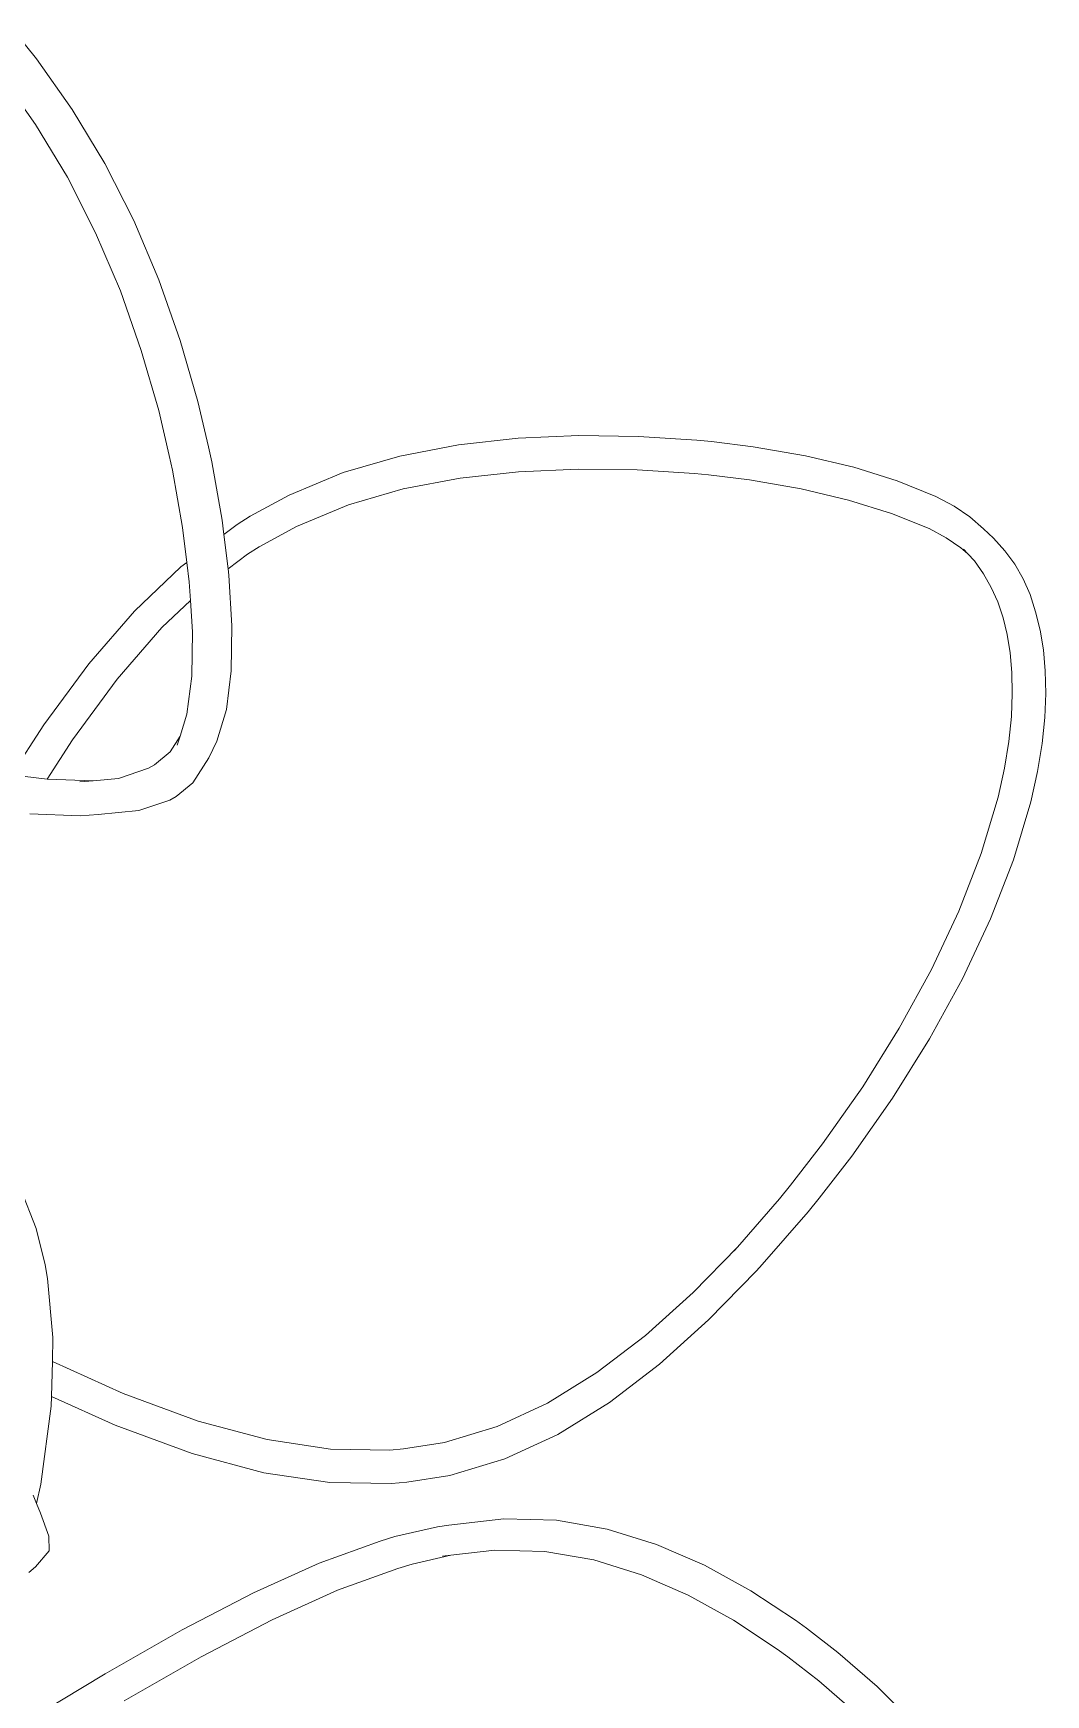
# Model space of a CAD drawing. Header units: millimetres. Extents: x 930469 to 1523124, y -120375 to 411163.
# Drawn here: x 1425674 to 1425982, y -39696 to -39191 of the extents above; entities that cross this region are included whole.
import ezdxf

# ---------------------------------------------------------------- set-up
doc = ezdxf.new("R2010")
doc.units = ezdxf.units.MM
doc.linetypes.add('HIDDEN', pattern=[0.75, 0.5, -0.25])
doc.layers.add('A-NET KHUAT', color=8, linetype='HIDDEN', lineweight=0)
doc.layers.add('xr', color=8, linetype='Continuous', lineweight=0)

# ---------------------------------------------------------------- blocks, each defined once
blk = doc.blocks.new('zzz')
at = {"layer": 'xr', "ltscale": 3}
for p, q in [((1238397.9, 19492.1), (1238400.4, 19513.8)), ((1238400.4, 19513.8), (1238430.9, 19494)), ((1238795.5, 19499.1), (1238825.5, 19520.2)), ((1238851, 19511), (1238835.4, 19498.6)), ((1237854.4, 19456.9), (1237822.3, 19509.8)), ((1237915.9, 19503.2), (1237919.3, 19499.2)), ((1237957.9, 19498.5), (1237962.8, 19500.5)), ((1238149.2, 19508.2), (1238124.8, 19498.7)), ((1238375.6, 19472), (1238376.7, 19502.5)), ((1237919.3, 19499.2), (1237929, 19490.8)), ((1237929, 19490.8), (1237937.9, 19491)), ((1237937.9, 19491), (1237952, 19496.1)), ((1237952, 19496.1), (1237957.9, 19498.5)), ((1237969.6, 19495.8), (1237957.9, 19498.5)), ((1238016.9, 19489.6), (1237969.6, 19495.8)), ((1238094.5, 19491.9), (1238058.7, 19488.6)), ((1238102.8, 19493.3), (1238094.5, 19491.9)), ((1238124.8, 19498.7), (1238102.8, 19493.3)), ((1238396.8, 19464.2), (1238397.9, 19491.8)), ((1238397.9, 19492.1), (1238421.7, 19476.6)), ((1238397.9, 19491.8), (1238397.9, 19492.1)), ((1238430.9, 19494), (1238467.9, 19466.7)), ((1238763.6, 19479.8), (1238795.5, 19499.1)), ((1238835.4, 19498.6), (1238804.6, 19476.9)), ((1238005.4, 19450.7), (1238022.9, 19489.5)), ((1238022.9, 19489.5), (1238016.9, 19489.6)), ((1238044.1, 19488.9), (1238022.9, 19489.5)), ((1238024.6, 19445.8), (1238044.1, 19488.9)), ((1238058.7, 19488.6), (1238044.1, 19488.9)), ((1238375.6, 19472), (1238376.3, 19461.1)), ((1238396.8, 19464.2), (1238396.1, 19472.3)), ((1238421.7, 19476.6), (1238458.5, 19449.6)), ((1238729.8, 19462.6), (1238763.6, 19479.8)), ((1238804.6, 19476.9), (1238771.8, 19457.1)), ((1238378.7, 19436.4), (1238376.3, 19461.1)), ((1238398.3, 19448.7), (1238396.8, 19464.2)), ((1238467.9, 19466.7), (1238499.8, 19439.1)), ((1238694.5, 19447.6), (1238729.8, 19462.6)), ((1237881, 19410.1), (1237854.4, 19456.9)), ((1237988.2, 19403.9), (1238005.4, 19450.7)), ((1238771.8, 19457.1), (1238737.2, 19439.5)), ((1237864.7, 19398.5), (1237838, 19445.3)), ((1238007.9, 19400.4), (1238024.6, 19445.8)), ((1238404.4, 19430.5), (1238398.3, 19448.7)), ((1238458.5, 19449.6), (1238490, 19422.4)), ((1238658.3, 19434.9), (1238694.5, 19447.6)), ((1238385, 19417.6), (1238378.7, 19436.4)), ((1238406.5, 19426.9), (1238404.4, 19430.5)), ((1238499.8, 19439.1), (1238526.8, 19410.8)), ((1238621.7, 19424.3), (1238658.3, 19434.9)), ((1238737.2, 19439.5), (1238701.2, 19424.2)), ((1238414.4, 19417.4), (1238406.5, 19426.9)), ((1238490, 19422.4), (1238506.4, 19405)), ((1238594.5, 19417.9), (1238621.7, 19424.3)), ((1238701.2, 19424.2), (1238664.3, 19411.2)), ((1237903.5, 19366.8), (1237881, 19410.1)), ((1238387.3, 19413.6), (1238385, 19417.6)), ((1238395.6, 19403.6), (1238387.3, 19413.6)), ((1238423.9, 19411.3), (1238414.4, 19417.4)), ((1238418.5, 19413), (1238423.9, 19411.3)), ((1238423.9, 19411.3), (1238437.4, 19407.2)), ((1238526.8, 19410.8), (1238529.5, 19407.2)), ((1238529.5, 19407.2), (1238550.6, 19409.8)), ((1238550.6, 19409.8), (1238585.6, 19416)), ((1238585.6, 19416), (1238594.5, 19417.9)), ((1238664.3, 19411.2), (1238627.2, 19400.5)), ((1237976.5, 19360.5), (1237988.2, 19403.9)), ((1237996.7, 19358.5), (1238007.9, 19400.4)), ((1238410.7, 19393.9), (1238395.6, 19403.6)), ((1238437.4, 19407.2), (1238460.4, 19404.2)), ((1238460.4, 19404.2), (1238487.3, 19403.8)), ((1238487.3, 19403.8), (1238506.4, 19405)), ((1238506.4, 19405), (1238517.6, 19405.8)), ((1238517.6, 19405.8), (1238529.5, 19407.2)), ((1238627.2, 19400.5), (1238599.7, 19394)), ((1237887.1, 19355.3), (1237864.7, 19398.5)), ((1238410.7, 19393.9), (1238420.9, 19389.1)), ((1238590.5, 19392.1), (1238555.1, 19385.8)), ((1238599.7, 19394), (1238590.5, 19392.1)), ((1238440.2, 19383.1), (1238420.9, 19389.1)), ((1238463.7, 19380.2), (1238440.2, 19383.1)), ((1238491, 19379.8), (1238463.7, 19380.2)), ((1238521.7, 19381.7), (1238491, 19379.8)), ((1238525.5, 19382.2), (1238521.7, 19381.7)), ((1238546.4, 19384.7), (1238525.5, 19382.2)), ((1238525.5, 19382.2), (1238534.4, 19370.3)), ((1238555.1, 19385.8), (1238546.4, 19384.7)), ((1238546.4, 19384.7), (1238552.5, 19376.6)), ((1238534.4, 19370.3), (1238538.9, 19363.2)), ((1238552.5, 19376.6), (1238557.5, 19368.7)), ((1237921.6, 19326.8), (1237903.5, 19366.8)), ((1237970.5, 19320.3), (1237976.5, 19360.5)), ((1238538.9, 19363.2), (1238551.3, 19340.6)), ((1238557.5, 19368.7), (1238570.4, 19345.1)), ((1237905.1, 19315.7), (1237887.1, 19355.3)), ((1237990.8, 19319.9), (1237996.7, 19358.5)), ((1238551.3, 19340.6), (1238564.5, 19309)), ((1238570.4, 19345.1), (1238584.1, 19312.2)), ((1237935, 19289.8), (1237921.6, 19326.8)), ((1237969.9, 19283), (1237970.5, 19320.3)), ((1237990.3, 19284), (1237990.8, 19319.9)), ((1237918.4, 19279), (1237905.1, 19315.7)), ((1238564.5, 19309), (1238574.1, 19275.8)), ((1238584.1, 19312.2), (1238594.1, 19277.9)), ((1237937.7, 19280.8), (1237935, 19289.8)), ((1237920.9, 19270.4), (1237918.4, 19279)), ((1237943.7, 19254.9), (1237937.7, 19280.8)), ((1237970.7, 19273.7), (1237969.9, 19283)), ((1237991, 19275.7), (1237990.3, 19284)), ((1237926.4, 19246.8), (1237920.9, 19270.4)), ((1237974.8, 19247.5), (1237970.7, 19273.7)), ((1237994.9, 19250.7), (1237991, 19275.7)), ((1238574.1, 19275.8), (1238580.7, 19241.2)), ((1238594.1, 19277.9), (1238600.9, 19242.3)), ((1237926.4, 19246.8), (1237925.8, 19251.9)), ((1237943.7, 19254.9), (1237944.7, 19248)), ((1238004.5, 19218.8), (1237994.9, 19250.7)), ((1237929.4, 19220.1), (1237926.4, 19246.8)), ((1237948.5, 19214.7), (1237944.7, 19248)), ((1237984.9, 19214.1), (1237974.8, 19247.5)), ((1238580.7, 19241.2), (1238584.6, 19205.7)), ((1238600.9, 19242.3), (1238604.9, 19205.9)), ((1237928.6, 19189.7), (1237929.4, 19220.1)), ((1238018.7, 19188.1), (1238004.5, 19218.8)), ((1237947.6, 19182.7), (1237948.5, 19214.7)), ((1237999.8, 19181.9), (1237984.9, 19214.1)), ((1238584.6, 19205.7), (1238586.2, 19169.6)), ((1238604.9, 19205.9), (1238606.5, 19169.2)), ((1237923.5, 19160.1), (1237928.6, 19189.7)), ((1238037.3, 19158.1), (1238018.7, 19188.1)), ((1237942.3, 19151.9), (1237947.6, 19182.7)), ((1238019.2, 19150.6), (1237999.8, 19181.9)), ((1238586.2, 19169.6), (1238585.8, 19133.8)), ((1238606.5, 19169.2), (1238606, 19132.8)), ((1237914.5, 19131.1), (1237923.5, 19160.1)), ((1238059.9, 19128.7), (1238037.3, 19158.1)), ((1237933, 19122), (1237942.3, 19151.9)), ((1238042.5, 19120.1), (1238019.2, 19150.6)), ((1237902.1, 19102.8), (1237914.5, 19131.1)), ((1238086, 19099.7), (1238059.9, 19128.7)), ((1238585.8, 19133.8), (1238583.5, 19098.8)), ((1238606, 19132.8), (1238603.7, 19097.4)), ((1237920.3, 19092.8), (1237933, 19122)), ((1238069.3, 19090.3), (1238042.5, 19120.1)), ((1237886.9, 19075.2), (1237902.1, 19102.8)), ((1238113.5, 19072.8), (1238086, 19099.7)), ((1238583.5, 19098.8), (1238582.7, 19090.4)), ((1238603.7, 19097.4), (1238602.9, 19088.6)), ((1237904.7, 19064.6), (1237920.3, 19092.8)), ((1238099.1, 19061.2), (1238069.3, 19090.3)), ((1238582.7, 19090.4), (1238579.6, 19065.4)), ((1238602.9, 19088.6), (1238599.8, 19063.3)), ((1237869.3, 19048.6), (1237886.9, 19075.2)), ((1238111.3, 19074.8), (1238113.5, 19072.8)), ((1238113.5, 19072.8), (1238142.9, 19047.2)), ((1237886.9, 19037.5), (1237904.7, 19064.6)), ((1238099.1, 19061.2), (1238102.9, 19057.8)), ((1238134.9, 19029.9), (1238102.9, 19057.8)), ((1238579.6, 19065.4), (1238574.2, 19034.1)), ((1238599.8, 19063.3), (1238594.3, 19031.5)), ((1237864.7, 19042.2), (1237869.3, 19048.6)), ((1238142.9, 19047.2), (1238151.1, 19040.6)), ((1237850.1, 19023.4), (1237864.7, 19042.2)), ((1237882.1, 19030.8), (1237886.9, 19037.5)), ((1238151.1, 19040.6), (1238176.3, 19021.1)), ((1237867.3, 19011.8), (1237882.1, 19030.8)), ((1238143.2, 19023.1), (1238134.9, 19029.9)), ((1238574.2, 19034.1), (1238567.4, 19005.3)), ((1238594.3, 19031.5), (1238587.4, 19002.2)), ((1237829.7, 18999.9), (1237850.1, 19023.4)), ((1238168.8, 19003.4), (1238143.2, 19023.1)), ((1238176.3, 19021.1), (1238211, 18996.7)), ((1237846.6, 18988), (1237867.3, 19011.8)), ((1238204.1, 18978.6), (1238168.8, 19003.4)), ((1238211, 18996.7), (1238246.5, 18974.5)), ((1238567.4, 19005.3), (1238559.3, 18979.3)), ((1238587.4, 19002.2), (1238579.1, 18975.7)), ((1237825.2, 18966.4), (1237846.6, 18988)), ((1238240.1, 18956.1), (1238204.1, 18978.6)), ((1238559.3, 18979.3), (1238550, 18956.4)), ((1238579.1, 18975.7), (1238569.6, 18952.3)), ((1238246.5, 18974.5), (1238282.2, 18955)), ((1238276.6, 18936.1), (1238240.1, 18956.1)), ((1238550, 18956.4), (1238544.4, 18946)), ((1238282.2, 18955), (1238317.7, 18938.4)), ((1238544.4, 18946), (1238538.3, 18937.1)), ((1238569.6, 18952.3), (1238563.6, 18941.2)), ((1238312.9, 18919.1), (1238276.6, 18936.1)), ((1238317.7, 18938.4), (1238352.7, 18924.8)), ((1238538.3, 18937.1), (1238534.7, 18932.8)), ((1238534.7, 18932.8), (1238537.6, 18935.5)), ((1238563.6, 18941.2), (1238557.1, 18931.6)), ((1238522.6, 18923.3), (1238530.4, 18928.9)), ((1238530.4, 18928.9), (1238534.7, 18932.8)), ((1238557.1, 18931.6), (1238549.9, 18923.3)), ((1238348.9, 18905.2), (1238312.9, 18919.1)), ((1238352.7, 18924.8), (1238386.9, 18914.4)), ((1238505.5, 18914.7), (1238514.3, 18918.6)), ((1238514.3, 18918.6), (1238522.6, 18923.3)), ((1238544.2, 18917.3), (1238536.6, 18910.4)), ((1238549.9, 18923.3), (1238544.2, 18917.3)), ((1238384.1, 18894.5), (1238348.9, 18905.2)), ((1238386.9, 18914.4), (1238404.5, 18910.6)), ((1238404.5, 18910.6), (1238420.8, 18907.9)), ((1238420.8, 18907.9), (1238435.9, 18906.4)), ((1238435.9, 18906.4), (1238449.8, 18905.9)), ((1238449.8, 18905.9), (1238462.7, 18906.2)), ((1238462.7, 18906.2), (1238474.6, 18907.2)), ((1238474.6, 18907.2), (1238485.7, 18909)), ((1238485.7, 18909), (1238495.9, 18911.5)), ((1238495.9, 18911.5), (1238505.5, 18914.7)), ((1238536.6, 18910.4), (1238528.4, 18904.4)), ((1238509.9, 18895.1), (1238499.5, 18891.7)), ((1238519.5, 18899.3), (1238509.9, 18895.1)), ((1238528.4, 18904.4), (1238519.5, 18899.3)), ((1238402.5, 18890.5), (1238384.1, 18894.5)), ((1238419.4, 18887.7), (1238402.5, 18890.5)), ((1238435.2, 18886.1), (1238419.4, 18887.7)), ((1238449.9, 18885.5), (1238435.2, 18886.1)), ((1238463.6, 18885.9), (1238449.9, 18885.5)), ((1238476.4, 18887), (1238463.6, 18885.9)), ((1238488.3, 18889), (1238476.4, 18887)), ((1238499.5, 18891.7), (1238488.3, 18889))]:
    blk.add_line(p, q, dxfattribs=at)

msp = doc.modelspace()

# ---------------------------------------------------------------- block references
at = {"layer": 'A-NET KHUAT', "xscale": 0.5, "yscale": 0.5, "zscale": 0.5, "rotation": 90}
msp.add_blockref('zzz', (1435424.69, -658616.87), dxfattribs=at)

doc.saveas('drawing.dxf')
